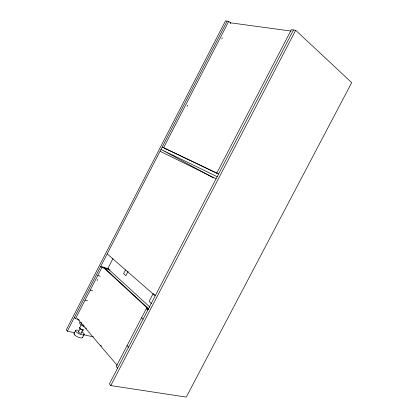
<?xml version="1.0" encoding="UTF-8"?>
<svg xmlns="http://www.w3.org/2000/svg" width="418" height="418" viewBox="0 0 418 418"><rect width="100%" height="100%" fill="white"/><g stroke="black" fill="none" stroke-linecap="round" stroke-linejoin="round"><path stroke-width="0.63" d="M74.32 332.691L67.34 331.166L227.115 21.119M78.061 319.227L75.527 318.62L101.929 267.405L100.759 266.318L108.758 268.915M230.746 23.006L228.761 21.339L163.637 147.69L165.92 148.944M97.18 280.562L97.775 279.402M187.045 106.256L187.645 105.101M221.723 38.999L222.324 37.839M74.096 333.376L75.637 330.382M107.881 268.476L112.928 258.695M79.598 327.864L81.207 324.739M78.495 331.798L80.334 328.235M81.249 333.156L82.827 330.1M82.565 337.551L84.107 334.562M125.52 269.923L123.561 273.706L125.849 275.739L128.101 271.392M148.834 309.325L146.326 308.62L116.214 366.513L117.61 368.154M216.811 173.078L291.372 29.694L295.683 30.268L351.7 82.618L186.261 397.1L110.801 385.579L109.432 383.865L293.52 29.976M110.801 385.579L295.683 30.268M228.761 21.339L225.474 20.9L66.3 329.859L67.34 331.166M291.158 31.078L230.093 22.765L230.715 23.283M83.835 334.781L93.35 336.866M85.047 300.155L87.571 300.829M90.21 290.134L92.718 290.85M97.755 275.499L100.236 276.267M101.929 267.405L109.944 269.997M162.231 147.021L218.63 173.945M165.22 148.583L216.973 173.313M217.203 176.694L160.993 149.425L213.368 177.849M160.287 151.389L216.163 178.831M154.634 294.915L153.171 293.635L149.106 301.446L151.525 303.63M107.311 253.972L155.198 295.808M107.907 268.67L150.01 307.22M148.834 308.97L104.505 268.048L103.753 267.807L148.515 309.189M146.326 308.62L147.841 310.031M141.561 317.774L143.06 319.221M82.633 337.133A4.729 1.573 25.4 0 1 79.713 337.687A4.729 1.573 25.4 0 1 74.707 334.933L74.362 334.494M127.067 345.644L128.504 347.201M78.516 319.336L79.363 320.324M81.045 322.294L81.891 323.276M83.156 324.755L83.997 325.737M85.685 327.707L86.526 328.694M100.701 345.247L101.548 346.235M77.455 318.814L117.254 365.395M74.456 317.356L75.527 318.62M74.226 334.322L74.723 334.938M81.275 333.021A1.536 0.502 25.5 0 1 79.42 332.812A1.536 0.502 25.5 0 1 78.819 331.673M82.498 329.687A1.536 0.491 25.5 0 1 82.174 329.614M81.818 329.494A1.536 0.491 25.5 0 1 81.102 329.144M80.794 328.935A1.536 0.491 25.5 0 1 80.549 328.726M80.387 328.532A1.536 0.491 25.5 0 1 80.313 328.36M83.752 329.494A2.367 0.758 25.5 0 1 82.759 330.079A2.367 0.758 25.5 0 1 80.031 328.731A2.367 0.758 25.5 0 1 80.089 327.686M84.201 326.515A4.734 1.473 25.6 0 1 80.282 324.154A4.734 1.473 25.6 0 1 79.99 322.403M81.75 331.746A4.729 1.547 25.5 0 1 83.125 334.949A4.729 1.547 25.5 0 1 76.275 331.934A4.729 1.547 25.5 0 1 78.485 330.309M74.232 334.327A4.713 1.567 25.4 0 1 74.461 333.104"/></g></svg>
